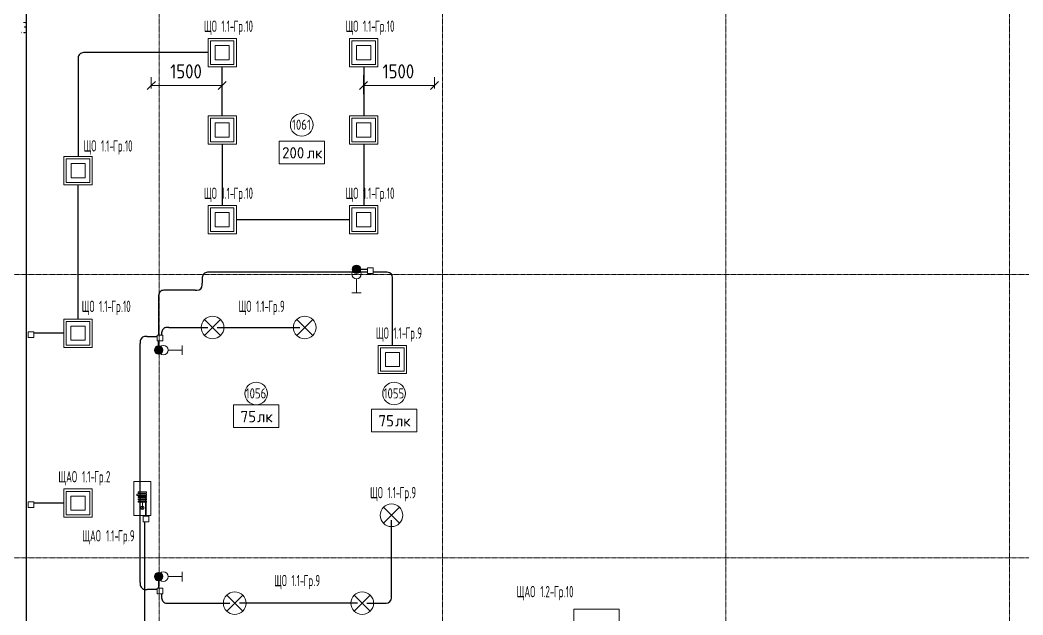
# Model space of a CAD drawing. Header units: millimetres. Extents: x -4730 to 98194, y -4296 to 93388.
# Drawn here: x 6556 to 27787, y 53289 to 65891 of the extents above; entities that cross this region are included whole.
import ezdxf

# ---------------------------------------------------------------- set-up
doc = ezdxf.new("R2010")
doc.units = ezdxf.units.MM
doc.linetypes.add('Линия сетки', pattern=[22.225, 12.7, -3.175, 3.175, -3.175])
for name, color, linetype, lineweight, true_color in [('Кабельные лотки', 5, 'Continuous', 25, 0x0000ff), ('Короба', 7, 'Continuous', 25, 0x008000), ('Линии', 7, 'Continuous', 9, 0x00a600), ('Опуск', 7, 'Continuous', 18, 0x007f00), ('Соединительные детали коробов', 7, 'Continuous', 25, 0x008000), ('Типовые аннотации', 5, 'Continuous', 18, 0x0000ff)]:
    doc.layers.add(name, color=color, linetype=linetype, lineweight=lineweight, true_color=true_color)
for name, color, linetype, lineweight in [('Марки помещений', 7, 'Continuous', 9), ('Марки силовых электроприборов', 7, 'Continuous', 9), ('Оси', 7, 'Continuous', 9), ('Провода', 7, 'Continuous', 35), ('Размеры', 7, 'Continuous', 9), ('Размеры-120', 7, 'Continuous', 9)]:
    doc.layers.add(name, color=color, linetype=linetype, lineweight=lineweight)
doc.styles.add('GOST Common', font='GOST_Common.ttf', dxfattribs={"width": 0.6, "height": 240})
doc.styles.add('GOST Common_1', font='GOST_Common.ttf', dxfattribs={"width": 0.9, "height": 300})
doc.styles.add('GOST Common_2', font='GOST_Common.ttf', dxfattribs={"height": 240})
doc.styles.add('GOST Common_3', font='GOST_Common.ttf', dxfattribs={"width": 0.8, "height": 216})
doc.dimstyles.new('ADSK_Проверочный', dxfattribs={"dimscale": 304.8, "dimtxt": 301.714499, "dimasz": 0.556693, "dimexe": 0.590551, "dimexo": 0.590551, "dimgap": 0.19685, "dimtad": 1, "dimdec": 3, "dimrnd": 0.001, "dimdsep": 46, "dimtxsty": 'GOST Common_1', "dimblk1": 'OBLIQUE', "dimblk2": 'OBLIQUE', "dimsah": 1, "dimcen": 0.09, "dimazin": 0, "dimtfac": 1, "dimtdec": 4, "dimtix": 1, "dimtmove": 0, "dimatfit": 3, "dimfxl": 1, "dimtvp": 1, "dimtolj": 1, "dimtzin": 0, "dimarcsym": 2})

# ---------------------------------------------------------------- blocks, each defined once
blk = doc.blocks.new('M_Короб_ отвод - Плоский торец - ПВХ - Стандартная-2386742-1-й этаж')
at = {"layer": 'Соединительные детали коробов'}
for p, q in [((0, 111.95), (0, 150.05)), ((-150.05, 0), (-111.95, 0))]:
    blk.add_line(p, q, dxfattribs=at)
blk.add_arc((-111.95, 111.95), 111.95, 270, 0, dxfattribs=at)
blk = doc.blocks.new('M_Короб_ отвод - Плоский торец - ПВХ - Стандартная-V1-1-й этаж')
at = {"layer": 'Соединительные детали коробов'}
for p, q in [((13680, 60610), (13680, 60610)), ((13680, 60610), (13791.95, 60610)), ((13791.95, 60610), (13830.05, 60610))]:
    blk.add_line(p, q, dxfattribs=at)
blk = doc.blocks.new('ADSK_Марка_Помещение_1_ГОСТ21-501-2011 - Номер-85995-1-й этаж')
at = {"layer": 'Марки помещений'}
blk.add_circle((0, 0), 2, dxfattribs=at)
blk = doc.blocks.new('DIMBLOCK63-1-й этаж')
at = {"layer": 'Размеры-120'}
for p, q in [((9335, 64441), (9335, 64681)), ((9335, 64501), (9420, 64586)), ((10835, 64722), (10835, 64321)), ((10835, 64501), (10835, 64722)), ((10835, 64501), (10920, 64586)), ((9335, 64501), (9250, 64416)), ((9335, 64501), (10835, 64501)), ((9335, 64501), (9335, 64441)), ((10835, 64501), (10750, 64416))]:
    blk.add_line(p, q, dxfattribs=at)
at = {"layer": 'Размеры-120', "color": 0, "insert": (9735, 64953), "char_height": 300, "width": 840.71, "attachment_point": 1, "line_spacing_factor": 1.022761, "style": 'GOST Common_1'}
blk.add_mtext('1500', dxfattribs=at)
blk = doc.blocks.new('_Oblique')
at = {"color": 0, "linetype": 'ByBlock', "lineweight": -2}
blk.add_line((-0.5, -0.5), (0.5, 0.5), dxfattribs=at)
blk = doc.blocks.new('DIMBLOCK64-1-й этаж')
at = {"layer": 'Размеры-120'}
for p, q in [((13830, 64722), (13830, 64321)), ((13830, 64501), (13830, 64722)), ((13830, 64501), (13915, 64586)), ((15330, 64441), (15330, 64681)), ((15330, 64501), (15415, 64586)), ((13830, 64501), (13745, 64416)), ((13830, 64501), (15330, 64501)), ((15330, 64501), (15245, 64416)), ((15330, 64501), (15330, 64441))]:
    blk.add_line(p, q, dxfattribs=at)
at = {"layer": 'Размеры-120', "color": 0, "insert": (14230, 64953), "char_height": 300, "width": 840.71, "attachment_point": 1, "line_spacing_factor": 1.022761, "style": 'GOST Common_1'}
blk.add_mtext('1500', dxfattribs=at)
blk = doc.blocks.new('Морка помещения_освещённость_ - Морка помещения_освещённость_-1484368-1-й этаж')
at = {"layer": 'Марки помещений', "color": 190, "true_color": 0x8000ff}
for p, q in [((-4, 0), (-4, 4)), ((-4, 4), (4, 4)), ((4, 4), (4, 0)), ((4, 0), (-4, 0))]:
    blk.add_line(p, q, dxfattribs=at)

msp = doc.modelspace()

# ---------------------------------------------------------------- hatches: boundary and pattern name
at = {"layer": 'Опуск'}
h = msp.add_hatch(color=256, dxfattribs=at)
edge = h.paths.add_edge_path(flags=0)
edge.add_arc((13680, 60610), 90, 180, 360)
edge.add_arc((13680, 60610), 90, 0, 180)
h = msp.add_hatch(color=256, dxfattribs=at)
edge = h.paths.add_edge_path(flags=0)
edge.add_arc((9490, 58900), 90, 180, 360)
edge.add_arc((9490, 58900), 90, 0, 180)
h = msp.add_hatch(color=256, dxfattribs=at)
edge = h.paths.add_edge_path(flags=0)
edge.add_arc((9490, 54100), 90, 180, 360)
edge.add_arc((9490, 54100), 90, 0, 180)

# ---------------------------------------------------------------- linework, layer by layer
at = {"layer": 'Кабельные лотки'}
msp.add_line((6695.0021, 43938.1437), (6695.0021, 89143.1437), dxfattribs=at)
at = {"layer": 'Короба'}
for p, q in [((10539.764, 65200), (7937.314, 65200)), ((7787.264, 65049.95), (7787.264, 62997.5)), ((10837.264, 63858.9041), (10837.264, 64902.5)), ((13832.264, 64902.5), (13832.264, 63858.9041)), ((10837.264, 63263.9041), (10837.264, 61958.9041)), ((13832.264, 63263.9041), (13832.264, 61958.9041)), ((7785, 59554.5899), (7787.264, 62402.5)), ((13534.764, 61661.4041), (11134.764, 61661.4041)), ((13913.5775, 60547), (10563.6275, 60547)), ((13830.05, 60610), (13913.5775, 60610)), ((14292.214, 60547), (14033.5775, 60547)), ((10413.5775, 60396.95), (10413.5775, 60317.05)), ((14442.264, 58997.5), (14442.264, 60396.95)), ((10263.5275, 60167), (9640.05, 60167)), ((9490, 60016.95), (9490, 59217.0218)), ((7487.5, 59257.0899), (6844.9414, 59257.0899)), ((9703.05, 59377.0218), (10532.1368, 59377.0218)), ((10732.1368, 59377.0218), (12482.1368, 59377.0218)), ((9100, 53979.3882), (9100, 59038.4718)), ((9250.05, 59188.5218), (9461.5, 59188.5218)), ((9490, 59050.05), (9490, 59097.0218)), ((9553, 59217.0218), (9553, 59226.9718)), ((7487.5, 55657.0899), (6844.9414, 55657.0899)), ((9188.5, 55260), (9188.5048, 52900)), ((14420, 53687.8882), (14420, 55300)), ((9490, 53949.95), (9490, 53857.8382)), ((9461.5, 53829.3382), (9250.05, 53829.3382)), ((9553, 53737.8382), (9553, 53687.8882)), ((9703.05, 53537.8382), (11000, 53537.8382)), ((13700, 53537.8382), (11200, 53537.8382)), ((13900, 53537.8382), (14269.95, 53537.8382))]:
    msp.add_line(p, q, dxfattribs=at)
at = {"layer": 'Линии', "color": 96, "true_color": 0x008000}
for p, q in [((18279.9977, 53410), (18279.9977, 52930)), ((19239.9977, 53410), (18279.9977, 53410)), ((19239.9977, 52930), (19239.9977, 53410))]:
    msp.add_line(p, q, dxfattribs=at)
at = {"layer": 'Опуск'}
for centre, start, end in [((13680, 60610), 0, 180), ((13680, 60610), 180, 0), ((9490, 58900), 0, 180), ((9490, 58900), 180, 0), ((9490, 54100), 0, 180), ((9490, 54100), 180, 0)]:
    msp.add_arc(centre, 90, start, end, dxfattribs=at)
at = {"layer": 'Оси', "linetype": 'Линия сетки'}
for p, q in [((9500, 93388.3703), (9500, -3096.3487)), ((15500, 93388.3703), (15500, -3096.3487)), ((21500, 93388.3703), (21500, -3096.3487)), ((27500, 93388.3703), (27500, -3096.3487)), ((98194.2682, 60500), (-3530.0173, 60500)), ((98194.2682, 54500), (-3530.0173, 54500))]:
    msp.add_line(p, q, dxfattribs=at)
at = {"layer": 'Провода', "flags": 128}
msp.add_lwpolyline([(9219.9993, 55380), (9219.9952, 55760), (9219.9952, 55394.9821)], dxfattribs=at)
at = {"layer": 'Типовые аннотации'}
for p, q in [((10535, 65500), (11135, 65500)), ((10535, 64900), (10535, 65500)), ((10585, 65450), (11085, 65450)), ((10585, 64950), (10585, 65450)), ((11085, 65450), (11085, 64950)), ((11135, 65500), (11135, 64900)), ((13530, 65500), (14130, 65500)), ((13530, 64900), (13530, 65500)), ((13580, 65450), (14080, 65450)), ((13580, 64950), (13580, 65450)), ((14080, 65450), (14080, 64950)), ((14130, 65500), (14130, 64900)), ((10685, 65350), (10685, 65050)), ((10985, 65350), (10685, 65350)), ((10985, 65050), (10985, 65350)), ((13680, 65350), (13680, 65050)), ((13980, 65350), (13680, 65350)), ((13980, 65050), (13980, 65350)), ((10685, 65050), (10985, 65050)), ((13680, 65050), (13980, 65050)), ((11135, 64900), (10535, 64900)), ((11085, 64950), (10585, 64950)), ((14130, 64900), (13530, 64900)), ((14080, 64950), (13580, 64950)), ((10535, 63861.4041), (11135, 63861.4041)), ((10535, 63261.4041), (10535, 63861.4041)), ((10585, 63811.4041), (11085, 63811.4041)), ((10585, 63311.4041), (10585, 63811.4041)), ((10685, 63711.4041), (10685, 63411.4041)), ((10985, 63711.4041), (10685, 63711.4041)), ((10985, 63411.4041), (10985, 63711.4041)), ((11085, 63811.4041), (11085, 63311.4041)), ((11135, 63861.4041), (11135, 63261.4041)), ((13530, 63861.4041), (14130, 63861.4041)), ((13530, 63261.4041), (13530, 63861.4041)), ((13580, 63811.4041), (14080, 63811.4041)), ((13580, 63311.4041), (13580, 63811.4041)), ((13680, 63711.4041), (13680, 63411.4041)), ((13980, 63711.4041), (13680, 63711.4041)), ((13980, 63411.4041), (13980, 63711.4041)), ((14080, 63811.4041), (14080, 63311.4041)), ((14130, 63861.4041), (14130, 63261.4041)), ((11085, 63311.4041), (10585, 63311.4041)), ((10685, 63411.4041), (10985, 63411.4041)), ((14080, 63311.4041), (13580, 63311.4041)), ((13680, 63411.4041), (13980, 63411.4041)), ((11135, 63261.4041), (10535, 63261.4041)), ((14130, 63261.4041), (13530, 63261.4041)), ((7485, 63000), (8085, 63000)), ((7485, 62400), (7485, 63000)), ((7535, 62950), (8035, 62950)), ((7535, 62450), (7535, 62950)), ((7635, 62850), (7635, 62550)), ((7935, 62850), (7635, 62850)), ((7935, 62550), (7935, 62850)), ((8035, 62950), (8035, 62450)), ((8085, 63000), (8085, 62400)), ((8035, 62450), (7535, 62450)), ((7635, 62550), (7935, 62550)), ((8085, 62400), (7485, 62400)), ((10535, 61961.4041), (11135, 61961.4041)), ((10535, 61361.4041), (10535, 61961.4041)), ((10585, 61911.4041), (11085, 61911.4041)), ((10585, 61411.4041), (10585, 61911.4041)), ((10685, 61811.4041), (10685, 61511.4041)), ((10985, 61811.4041), (10685, 61811.4041)), ((10985, 61511.4041), (10985, 61811.4041)), ((11085, 61911.4041), (11085, 61411.4041)), ((11135, 61961.4041), (11135, 61361.4041)), ((13530, 61961.4041), (14130, 61961.4041)), ((13530, 61361.4041), (13530, 61961.4041)), ((13580, 61911.4041), (14080, 61911.4041)), ((13580, 61411.4041), (13580, 61911.4041)), ((13680, 61811.4041), (13680, 61511.4041)), ((13980, 61811.4041), (13680, 61811.4041)), ((13980, 61511.4041), (13980, 61811.4041)), ((14080, 61911.4041), (14080, 61411.4041)), ((14130, 61961.4041), (14130, 61361.4041)), ((11135, 61361.4041), (10535, 61361.4041)), ((11085, 61411.4041), (10585, 61411.4041)), ((10685, 61511.4041), (10985, 61511.4041)), ((14130, 61361.4041), (13530, 61361.4041)), ((14080, 61411.4041), (13580, 61411.4041)), ((13680, 61511.4041), (13980, 61511.4041)), ((13680, 60409.3567), (13680, 60109.3567)), ((13580, 60109.3567), (13780, 60109.3567)), ((7482.736, 59557.0899), (8082.736, 59557.0899)), ((7482.736, 58957.0899), (7482.736, 59557.0899)), ((7532.736, 59507.0899), (8032.736, 59507.0899)), ((7532.736, 59007.0899), (7532.736, 59507.0899)), ((8032.736, 59507.0899), (8032.736, 59007.0899)), ((8082.736, 59557.0899), (8082.736, 58957.0899)), ((10632.1368, 59377.0218), (10462.4312, 59546.7275)), ((10632.1368, 59377.0218), (10801.8425, 59546.7275)), ((12582.1368, 59377.0218), (12412.4312, 59546.7275)), ((12582.1368, 59377.0218), (12751.8425, 59546.7275)), ((7632.736, 59407.0899), (7632.736, 59107.0899)), ((7932.736, 59407.0899), (7632.736, 59407.0899)), ((7932.736, 59107.0899), (7932.736, 59407.0899)), ((10632.1368, 59377.0218), (10462.4312, 59207.3162)), ((10632.1368, 59377.0218), (10801.8425, 59207.3162)), ((12582.1368, 59377.0218), (12412.4312, 59207.3162)), ((12582.1368, 59377.0218), (12751.8425, 59207.3162)), ((7632.736, 59107.0899), (7932.736, 59107.0899)), ((8082.736, 58957.0899), (7482.736, 58957.0899)), ((8032.736, 59007.0899), (7532.736, 59007.0899)), ((9690.6433, 58900), (9990.6433, 58900)), ((9990.6433, 58800), (9990.6433, 59000)), ((14140, 59000), (14740, 59000)), ((14140, 58400), (14140, 59000)), ((14190, 58950), (14690, 58950)), ((14190, 58450), (14190, 58950)), ((14290, 58850), (14290, 58550)), ((14590, 58850), (14290, 58850)), ((14590, 58550), (14590, 58850)), ((14690, 58950), (14690, 58450)), ((14740, 59000), (14740, 58400)), ((14740, 58400), (14140, 58400)), ((14690, 58450), (14190, 58450)), ((14290, 58550), (14590, 58550)), ((14420, 55400), (14250.2944, 55569.7056)), ((14420, 55400), (14589.7056, 55569.7056)), ((14420, 55400), (14250.2944, 55230.2944)), ((14420, 55400), (14589.7056, 55230.2944)), ((9990.6433, 54000), (9990.6433, 54200)), ((9690.6433, 54100), (9990.6433, 54100)), ((11100, 53537.8382), (10930.2944, 53707.5438)), ((11100, 53537.8382), (10930.2944, 53368.1326)), ((11100, 53537.8382), (11269.7056, 53707.5438)), ((11100, 53537.8382), (11269.7056, 53368.1326)), ((13800, 53537.8382), (13630.2944, 53707.5438)), ((13800, 53537.8382), (13630.2944, 53368.1326)), ((13800, 53537.8382), (13969.7056, 53707.5438)), ((13800, 53537.8382), (13969.7056, 53368.1326))]:
    msp.add_line(p, q, dxfattribs=at)
at = {"layer": 'Типовые аннотации', "color": 16, "true_color": 0x800000}
for p, q in [((13913.5775, 60638.5), (14033.5775, 60638.5)), ((13913.5775, 60518.5), (13913.5775, 60638.5)), ((14033.5775, 60518.5), (13913.5775, 60518.5)), ((14033.5775, 60638.5), (14033.5775, 60518.5)), ((6724.9414, 59285.5899), (6844.9414, 59285.5899)), ((6724.9414, 59165.5899), (6724.9414, 59285.5899)), ((6844.9414, 59285.5899), (6844.9414, 59165.5899)), ((6844.9414, 59165.5899), (6724.9414, 59165.5899)), ((9461.5, 59217.0218), (9581.5, 59217.0218)), ((9461.5, 59097.0218), (9461.5, 59217.0218)), ((9581.5, 59097.0218), (9461.5, 59097.0218)), ((9581.5, 59217.0218), (9581.5, 59097.0218)), ((9461.5, 53857.8382), (9581.5, 53857.8382)), ((9461.5, 53737.8382), (9461.5, 53857.8382)), ((9581.5, 53737.8382), (9461.5, 53737.8382)), ((9581.5, 53857.8382), (9581.5, 53737.8382))]:
    msp.add_line(p, q, dxfattribs=at)
at = {"layer": 'Типовые аннотации', "color": 1, "true_color": 0xff0000}
for p, q in [((8961.7452, 56114.9821), (9321.7452, 56114.9821)), ((8961.7452, 55394.9821), (8961.7452, 56114.9821)), ((9321.7452, 56114.9821), (9321.7452, 55394.9821)), ((7482.736, 55957.0899), (8082.736, 55957.0899)), ((7482.736, 55357.0899), (7482.736, 55957.0899)), ((7532.736, 55907.0899), (8032.736, 55907.0899)), ((7532.736, 55407.0899), (7532.736, 55907.0899)), ((8032.736, 55907.0899), (8032.736, 55407.0899)), ((8082.736, 55957.0899), (8082.736, 55357.0899)), ((9030.847, 55821.8665), (9030.847, 55845.8665)), ((9030.847, 55845.8665), (9234.847, 55845.8665)), ((9054.847, 55869.8665), (9054.847, 55893.8665)), ((9054.847, 55893.8665), (9234.847, 55893.8665)), ((9234.847, 55869.8665), (9054.847, 55869.8665)), ((9234.847, 55893.8665), (9234.847, 55869.8665)), ((9234.847, 55845.8665), (9234.847, 55821.8665)), ((6724.9414, 55685.5899), (6844.9414, 55685.5899)), ((6724.9414, 55565.5899), (6724.9414, 55685.5899)), ((6844.9414, 55685.5899), (6844.9414, 55565.5899)), ((7632.736, 55807.0899), (7632.736, 55507.0899)), ((7932.736, 55807.0899), (7632.736, 55807.0899)), ((7932.736, 55507.0899), (7932.736, 55807.0899)), ((9234.847, 55821.8665), (9030.847, 55821.8665)), ((9054.847, 55773.8665), (9054.847, 55797.8665)), ((9054.847, 55797.8665), (9234.847, 55797.8665)), ((9234.847, 55773.8665), (9054.847, 55773.8665)), ((9054.847, 55725.8665), (9054.847, 55749.8665)), ((9054.847, 55749.8665), (9234.847, 55749.8665)), ((9234.847, 55725.8665), (9054.847, 55725.8665)), ((9054.847, 55677.8665), (9054.847, 55701.8665)), ((9054.847, 55701.8665), (9234.847, 55701.8665)), ((9234.847, 55677.8665), (9054.847, 55677.8665)), ((9144.847, 55677.8665), (9144.847, 55557.8665)), ((9234.847, 55797.8665), (9234.847, 55773.8665)), ((9234.847, 55749.8665), (9234.847, 55725.8665)), ((9234.847, 55701.8665), (9234.847, 55677.8665)), ((6844.9414, 55565.5899), (6724.9414, 55565.5899)), ((7632.736, 55507.0899), (7932.736, 55507.0899)), ((9119.3912, 55583.3224), (9144.847, 55557.8665)), ((9119.3912, 55532.4107), (9144.847, 55557.8665)), ((9144.847, 55557.8665), (9170.3029, 55583.3224)), ((9144.847, 55557.8665), (9170.3029, 55532.4107)), ((8082.736, 55357.0899), (7482.736, 55357.0899)), ((8032.736, 55407.0899), (7532.736, 55407.0899)), ((9321.7452, 55394.9821), (8961.7452, 55394.9821)), ((9160, 55380), (9280, 55380)), ((9160, 55260), (9160, 55380)), ((9280, 55260), (9160, 55260)), ((9280, 55380), (9280, 55260))]:
    msp.add_line(p, q, dxfattribs=at)
at = {"layer": 'Типовые аннотации'}
for centre, radius in [((13680, 60509.3567), 100), ((10632.1368, 59377.0218), 240), ((12582.1368, 59377.0218), 240), ((9590.6433, 58900), 100), ((14420, 55400), 240), ((9590.6433, 54100), 100), ((11100, 53537.8382), 240), ((13800, 53537.8382), 240)]:
    msp.add_circle(centre, radius, dxfattribs=at)
at = {"layer": 'Типовые аннотации', "color": 1, "true_color": 0xff0000}
msp.add_circle((9144.847, 55557.8665), 36, dxfattribs=at)

# ---------------------------------------------------------------- block references
at = {"layer": 'Марки помещений', "xscale": 120, "yscale": 120, "zscale": 120}
for p in [(12519.1941, 63671.013), (11553.9964, 57979.0977), (14473.3666, 57979.0977)]:
    msp.add_blockref('ADSK_Марка_Помещение_1_ГОСТ21-501-2011 - Номер-85995-1-й этаж', p, dxfattribs=at)
at = {"layer": 'Марки помещений', "color": 190, "true_color": 0x8000ff, "xscale": 120, "yscale": 120, "zscale": 120}
for p in [(12519.1941, 62846.3668), (11553.9964, 57259.0977), (14473.3666, 57169.5331)]:
    msp.add_blockref('Морка помещения_освещённость_ - Морка помещения_освещённость_-1484368-1-й этаж', p, dxfattribs=at)
at = {"layer": 'Соединительные детали коробов'}
for name, p, rotation in [('M_Короб_ отвод - Плоский торец - ПВХ - Стандартная-2386742-1-й этаж', (7787.264, 65200), 180), ('M_Короб_ отвод - Плоский торец - ПВХ - Стандартная-2386742-1-й этаж', (10413.5775, 60547), 180), ('M_Короб_ отвод - Плоский торец - ПВХ - Стандартная-2386742-1-й этаж', (14442.264, 60547), 90), ('M_Короб_ отвод - Плоский торец - ПВХ - Стандартная-2386742-1-й этаж', (9490, 60167), 180), ('M_Короб_ отвод - Плоский торец - ПВХ - Стандартная-2386742-1-й этаж', (9553, 59377.0218), 180), ('M_Короб_ отвод - Плоский торец - ПВХ - Стандартная-2386742-1-й этаж', (9100, 59188.5218), 180), ('M_Короб_ отвод - Плоский торец - ПВХ - Стандартная-V1-1-й этаж', (70100, 45220), 90), ('M_Короб_ отвод - Плоский торец - ПВХ - Стандартная-2386742-1-й этаж', (9100, 53829.3382), 270), ('M_Короб_ отвод - Плоский торец - ПВХ - Стандартная-V1-1-й этаж', (-51120, 67780), 270), ('M_Короб_ отвод - Плоский торец - ПВХ - Стандартная-2386742-1-й этаж', (9553, 53537.8382), 270)]:
    msp.add_blockref(name, p, dxfattribs=dict(at, rotation=rotation))
for name, p in [('M_Короб_ отвод - Плоский торец - ПВХ - Стандартная-V1-1-й этаж', (0, 0)), ('M_Короб_ отвод - Плоский торец - ПВХ - Стандартная-2386742-1-й этаж', (10413.5775, 60167)), ('M_Короб_ отвод - Плоский торец - ПВХ - Стандартная-2386742-1-й этаж', (14420, 53537.8382))]:
    msp.add_blockref(name, p, dxfattribs=at)

# ---------------------------------------------------------------- texts
at = {"layer": 'Марки помещений', "char_height": 216, "attachment_point": 1, "style": 'GOST Common_3'}
for s, insert, width in [('1061', (12313.9182, 63781.8002), 507.9492), ('1056', (11332.8805, 58089.8849), 546.4302), ('1055', (14252.2507, 58089.8849), 546.4302)]:
    msp.add_mtext(s, dxfattribs=dict(at, insert=insert, width=width))
at = {"layer": 'Марки помещений', "color": 190, "true_color": 0x8000ff, "char_height": 240, "attachment_point": 1, "style": 'GOST Common_2'}
for s, insert, width in [('200', (12103.1102, 63198.0787), 634.9365), ('лк', (12626.9852, 63198.0787), 413.67075), ('75', (11225.5125, 57610.8096), 423.291), ('лк', (11574.7625, 57610.8096), 413.67075), ('75', (14144.8827, 57521.245), 423.291), ('лк', (14494.1327, 57521.245), 413.67075)]:
    msp.add_mtext(s, dxfattribs=dict(at, insert=insert, width=width))
at = {"layer": 'Марки силовых электроприборов', "char_height": 240, "attachment_point": 1, "style": 'GOST Common'}
for s, insert, width in [('.3', (6572.8103, 65850.9449), 173.1645), ('ЩО', (10450.5253, 65880.1824), 340.55685), (' 1.1-', (10731.5128, 65880.1824), 415.5948), ('Гр', (11074.4128, 65880.1824), 253.9746), ('.10', (11283.9628, 65880.1824), 265.5189), ('ЩО', (13445.5253, 65880.1824), 340.55685), (' 1.1-', (13726.5128, 65880.1824), 415.5948), ('Гр', (14069.4128, 65880.1824), 253.9746), ('.10', (14278.9628, 65880.1824), 265.5189), ('ЩО', (7900.951, 63343.8158), 340.55685), (' 1.1-', (8181.9385, 63343.8158), 415.5948), ('Гр', (8524.8385, 63343.8158), 253.9746), ('.10', (8734.3885, 63343.8158), 265.5189), ('ЩО', (10450.5253, 62341.5865), 340.55685), (' 1.1-', (10731.5128, 62341.5865), 415.5948), ('Гр', (11074.4128, 62341.5865), 253.9746), ('.10', (11283.9628, 62341.5865), 265.5189), ('ЩО', (13445.5253, 62341.5865), 340.55685), (' 1.1-', (13726.5128, 62341.5865), 415.5948), ('Гр', (14069.4128, 62341.5865), 253.9746), ('.10', (14278.9628, 62341.5865), 265.5189), ('ЩО', (7861.5498, 59946.0119), 340.55685), (' 1.1-', (8142.5373, 59946.0119), 415.5948), ('Гр', (8485.4373, 59946.0119), 253.9746), ('.10', (8694.9873, 59946.0119), 265.5189), ('ЩО', (11183.2916, 59946.0119), 340.55685), (' 1.1-', (11464.2791, 59946.0119), 415.5948), ('Гр', (11807.1791, 59946.0119), 253.9746), ('.9', (12016.7291, 59946.0119), 178.93665), ('ЩО', (14089.8479, 59380.1824), 340.55685), (' 1.1-', (14370.8354, 59380.1824), 415.5948), ('Гр', (14713.7354, 59380.1824), 253.9746), ('.9', (14923.2854, 59380.1824), 178.93665), ('ЩАО', (7367.3014, 56337.2723), 502.17705), (' 1.1-', (7781.6389, 56337.2723), 415.5948), ('Гр', (8124.5389, 56337.2723), 253.9746), ('.2', (8334.0889, 56337.2723), 178.93665), ('ЩО', (13965.9166, 56000.7531), 340.55685), (' 1.1-', (14246.9041, 56000.7531), 415.5948), ('Гр', (14589.8041, 56000.7531), 253.9746), ('.9', (14799.3541, 56000.7531), 178.93665), ('ЩАО', (7872.9415, 55085.5927), 502.17705), (' 1.1-', (8287.279, 55085.5927), 415.5948), ('Гр', (8630.179, 55085.5927), 253.9746), ('.9', (8839.729, 55085.5927), 178.93665), ('ЩО', (11934.0095, 54137.6632), 340.55685), (' 1.1-', (12214.997, 54137.6632), 415.5948), ('Гр', (12557.897, 54137.6632), 253.9746), ('.9', (12767.447, 54137.6632), 178.93665), ('ЩАО', (17068.7129, 53902.7801), 502.17705), (' 1.2-', (17483.0504, 53902.7801), 455.99985), ('Гр', (17859.2879, 53902.7801), 253.9746), ('.10', (18068.8379, 53902.7801), 265.5189)]:
    msp.add_mtext(s, dxfattribs=dict(at, insert=insert, width=width))

# ---------------------------------------------------------------- dimensions: what is measured, and where the dimension line sits
at = {"layer": 'Размеры'}
for base, p1, p2, picture, middle in [((10835, 64500.903), (9335, 64620.8849), (10835, 64902.5), 'DIMBLOCK63-1-й этаж', (10085, 64710.903)), ((15330, 64500.903), (13830, 64902.5), (15330, 64620.8849), 'DIMBLOCK64-1-й этаж', (14580, 64710.903))]:
    dim = msp.add_linear_dim(base=base, p1=p1, p2=p2, dimstyle='ADSK_Проверочный', override={"dimpost": '<>', "dimfxl": 1526.206763}, dxfattribs=at)
    dim.commit()
    dim.dimension.update_dxf_attribs({"geometry": picture, "text_midpoint": middle})

doc.saveas('drawing.dxf')
